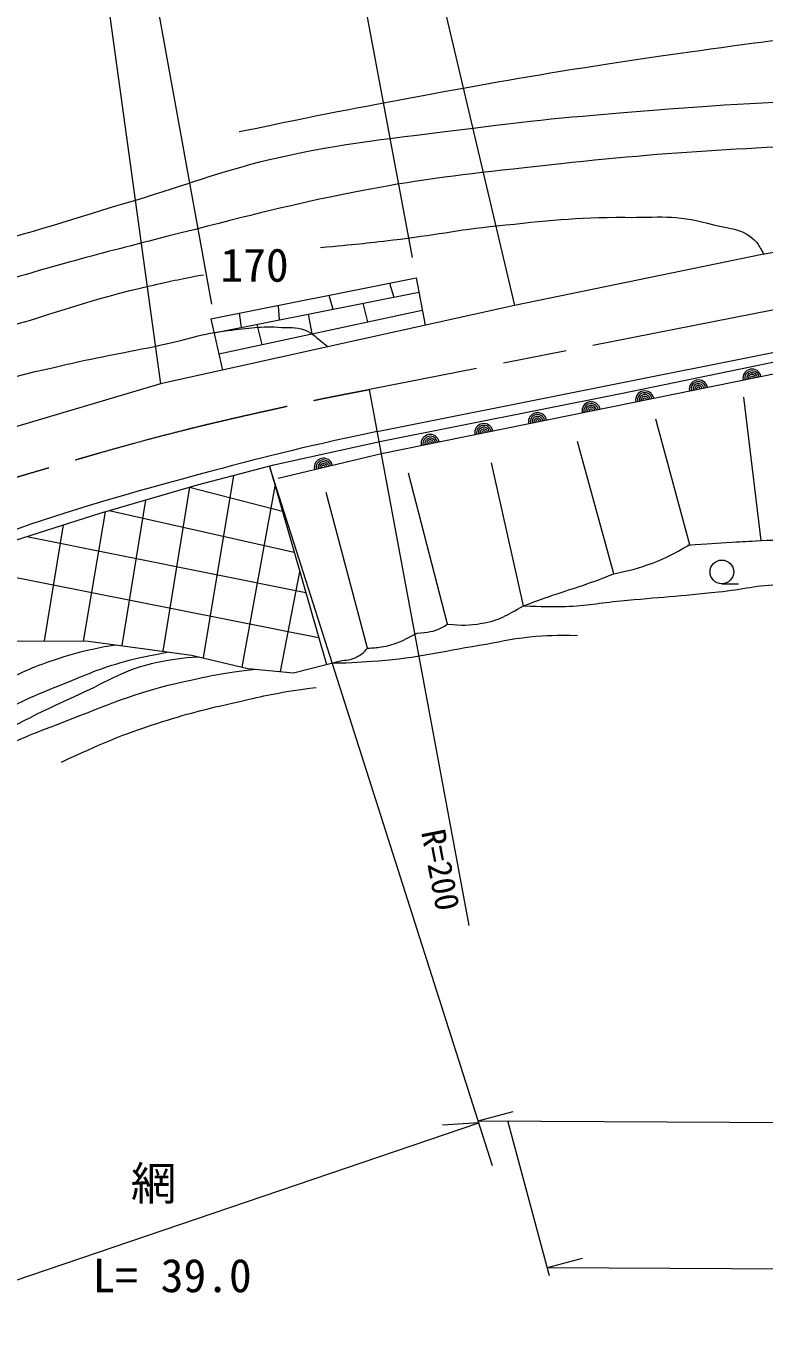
# Model space of a CAD drawing. Units: millimetres, scale not verified. Extents: x 40000 to 680000, y 20000 to 380000.
# Drawn here: x 171984 to 212448, y 240090 to 311120 of the extents above; entities that cross this region are included whole.
import ezdxf
from ezdxf.enums import TextEntityAlignment as Align

# ---------------------------------------------------------------- set-up
doc = ezdxf.new("R2010")
doc.units = ezdxf.units.MM
doc.header["$LTSCALE"] = 1000
doc.linetypes.add('CHAIN', pattern=[18.5, 12, -1.5, 3.5, -1.5])
for name, color, linetype, lineweight in [('M-BGD', 7, 'Continuous', 13), ('M-BMK', 7, 'CHAIN', 13), ('M-STR-HTXT', 7, 'Continuous', 13)]:
    doc.layers.add(name, color=color, linetype=linetype, lineweight=lineweight)
doc.styles.add('ＭＳ ゴシック', font='')
doc.styles.get('ＭＳ ゴシック').set_extended_font_data('MS Gothic')

msp = doc.modelspace()

# ---------------------------------------------------------------- linework, layer by layer
at = {"layer": 'M-BGD'}
for p, q in [((194112, 315563), (198768, 295807)), ((176452, 312579), (179360, 291502)), ((191910, 297024), (192143, 296262)), ((182296, 294296), (193527, 296538)), ((188598, 296359), (188804, 295595)), ((182551, 293156), (193714, 295537)), ((185803, 295798), (185873, 295010)), ((190449, 295924), (190708, 294896)), ((182126, 295060), (182752, 292254)), ((183672, 295370), (183776, 294592)), ((187448, 295325), (187661, 294246)), ((184645, 294765), (184922, 293662)), ((191238, 288892), (215313, 293711)), ((212285, 282921), (211345, 290773)), ((208370, 282692), (206512, 289562)), ((204205, 281093), (202212, 288347)), ((185342, 287001), (188457, 276127)), ((199267, 279348), (197515, 287179)), ((183359, 286479), (181706, 276490)), ((195091, 278335), (192959, 286618)), ((180960, 285837), (179484, 276859)), ((180960, 285837), (186053, 284520)), ((183830, 275986), (185656, 285906)), ((190714, 277027), (188441, 285553)), ((178540, 285140), (177245, 277163)), ((176321, 284500), (175120, 277413)), ((176549, 284566), (186692, 282289)), ((174019, 283777), (172982, 277418)), ((172037, 283147), (187329, 280063)), ((167635, 281648), (188031, 277614)), ((185938, 275737), (187005, 281196))]:
    msp.add_line(p, q, dxfattribs=at)
at = {"layer": 'M-BGD', "color": 1}
msp.add_line((210134, 280552), (211041, 280552), dxfattribs=at)
at = {"layer": 'M-BGD'}
for points in [[(218861, 299698), (212339, 298586), (198768, 295807), (179360, 291502), (167951, 288131)], [(182126, 295060), (193381, 297319), (193867, 294720)], [(147894, 274296), (153906, 276453), (158421, 278159), (169268, 282267), (176054, 284423), (181397, 285963), (185579, 287064), (191392, 288344), (204593, 290975), (215328, 293188)], [(185816, 286338), (191472, 287689), (215484, 292566)], [(153245, 276216), (155516, 275969), (160054, 275969), (165330, 276810), (166992, 277132), (170523, 277423), (175415, 277413), (181059, 276644), (184144, 275912), (186657, 275666), (189295, 276342)]]:
    msp.add_lwpolyline(points, dxfattribs=at)
at = {"layer": 'M-BGD', "color": 1}
msp.add_circle((210134, 281200), 648, dxfattribs=at)
at = {"layer": 'M-BGD'}
for centre, radius, start, end in [((211788, 291816), 500, 11.481, 191.481), ((211788, 291816), 400, 11.481, 191.481), ((211788, 291816), 300, 11.481, 191.481), ((211788, 291816), 200, 11.481, 191.481), ((208848, 291219), 500, 11.481, 191.481), ((208848, 291219), 400, 11.481, 191.481), ((208848, 291219), 300, 11.481, 191.481), ((208848, 291219), 200, 11.481, 191.481), ((208848, 291219), 100, 11.481, 191.481), ((211788, 291816), 100, 11.481, 191.481), ((202968, 290024), 500, 11.481, 191.481), ((205908, 290621), 500, 11.481, 191.481), ((205908, 290621), 400, 11.481, 191.481), ((205908, 290621), 300, 11.481, 191.481), ((205908, 290621), 200, 11.481, 191.481), ((205908, 290621), 100, 11.481, 191.481), ((200028, 289427), 500, 11.481, 191.481), ((200028, 289427), 400, 11.481, 191.481), ((202968, 290024), 400, 11.481, 191.481), ((202968, 290024), 300, 11.481, 191.481), ((202968, 290024), 200, 11.481, 191.481), ((202968, 290024), 100, 11.481, 191.481), ((197088, 288830), 500, 11.481, 191.481), ((197088, 288830), 400, 11.481, 191.481), ((197088, 288830), 300, 11.481, 191.481), ((200028, 289427), 300, 11.481, 191.481), ((200028, 289427), 200, 11.481, 191.481), ((200028, 289427), 100, 11.481, 191.481), ((194148, 288233), 500, 11.481, 191.481), ((194148, 288233), 400, 11.481, 191.481), ((194148, 288233), 300, 11.481, 191.481), ((194148, 288233), 200, 11.481, 191.481), ((197088, 288830), 200, 11.481, 191.481), ((197088, 288830), 100, 11.481, 191.481), ((194148, 288233), 100, 11.481, 191.481), ((188291, 286933), 500, 13.37402, 193.37402), ((188291, 286933), 400, 13.37402, 193.37402), ((188291, 286933), 300, 13.37402, 193.37402), ((188291, 286933), 200, 13.37402, 193.37402), ((188291, 286933), 100, 13.37402, 193.37402)]:
    msp.add_arc(centre, radius, start, end, dxfattribs=at)
for points, knots in [([(183671, 305326), (188529, 306336), (189814, 306582), (193766, 307312), (199891, 308444), (203339, 308999), (209508, 309859), (212830, 310322), (214698, 310568), (218045, 310788), (221721, 311031), (223806, 310911), (227475, 310581), (229212, 310424), (230168, 310168), (231868, 309781), (234360, 309214), (235662, 308550), (238053, 307647), (238782, 307372), (239169, 307162), (239874, 306828), (242508, 305582), (243827, 304564), (246488, 303375), (248385, 302527), (249444, 302033), (251403, 301339), (254367, 300290), (256097, 299916), (259117, 299040), (263111, 297882), (265346, 297226), (269362, 296142), (271483, 295569), (272671, 295248), (274805, 294726), (277297, 294116), (278681, 293707), (281205, 293252), (285607, 292458), (288125, 292336), (292538, 291611), (294288, 291324), (295273, 291177), (296997, 290766), (298629, 290378), (299581, 290278), (301159, 289707), (301423, 289612), (301570, 289549), (301809, 289403), (302035, 289264), (302116, 289195), (302349, 288991)], [0, 0, 0, 0, 1, 1, 1, 2, 2, 2, 3, 3, 3, 4, 4, 4, 5, 5, 5, 6, 6, 6, 7, 7, 7, 8, 8, 8, 9, 9, 9, 10, 10, 10, 11, 11, 11, 12, 12, 12, 13, 13, 13, 14, 14, 14, 15, 15, 15, 16, 16, 16, 17, 17, 17, 18, 18, 18, 18]), ([(269368, 292931), (268991, 293258), (268840, 293348), (268481, 293585), (267461, 294259), (266731, 294348), (265583, 294769), (262648, 295845), (260954, 296316), (257932, 297117), (255220, 297836), (253627, 297958), (250943, 298774), (248422, 299541), (246997, 299972), (244588, 301038), (242885, 301792), (242014, 302390), (240315, 303151), (239850, 303359), (239578, 303448), (239110, 303649), (237600, 304297), (236828, 304847), (235268, 305363), (231381, 306648), (229074, 307218), (224983, 307380), (222395, 307483), (220942, 307291), (218355, 307170), (213673, 306951), (211046, 306869), (206375, 306484), (202456, 306162), (200256, 306002), (196358, 305487), (192035, 304917), (189572, 304770), (185328, 303774), (182414, 303089), (180860, 302414), (177990, 301562), (174418, 300500), (172441, 299813), (168830, 298890), (165167, 297953), (163124, 297278), (159366, 296857), (157139, 296607), (156315, 296532), (153641, 296483)], [0, 0, 0, 0, 1, 1, 1, 2, 2, 2, 3, 3, 3, 4, 4, 4, 5, 5, 5, 6, 6, 6, 7, 7, 7, 8, 8, 8, 9, 9, 9, 10, 10, 10, 11, 11, 11, 12, 12, 12, 13, 13, 13, 14, 14, 14, 15, 15, 15, 16, 16, 16, 17, 17, 17, 17]), ([(237837, 299953), (237305, 300586), (237123, 300792), (236593, 301255), (236002, 301771), (235631, 302023), (234945, 302404), (233625, 303138), (232786, 303376), (231327, 303768), (228812, 304445), (227315, 304495), (224713, 304618), (222179, 304738), (220754, 304784), (218219, 304687), (210821, 304406), (206668, 304187), (199312, 303346), (195886, 302954), (193957, 302769), (190570, 302120), (186909, 301419), (184885, 300889), (181272, 299971), (177060, 298900), (174691, 298326), (170533, 297063), (168608, 296478), (167556, 296070), (165651, 295422), (163919, 294832), (162989, 294376), (161227, 293881), (160139, 293576), (159510, 293475), (158395, 293286), (156999, 293048), (156205, 292967), (154791, 292893), (153700, 292835), (153069, 292699), (151993, 292893), (151233, 293029), (150751, 293064), (150110, 293495), (149598, 293840), (149394, 294075), (148995, 294617)], [0, 0, 0, 0, 1, 1, 1, 2, 2, 2, 3, 3, 3, 4, 4, 4, 5, 5, 5, 6, 6, 6, 7, 7, 7, 8, 8, 8, 9, 9, 9, 10, 10, 10, 11, 11, 11, 12, 12, 12, 13, 13, 13, 14, 14, 14, 15, 15, 15, 16, 16, 16, 16]), ([(188123, 298972), (190055, 299156), (190560, 299211), (192119, 299392), (194343, 299651), (195571, 299937), (197798, 300164), (200537, 300442), (202078, 300651), (204831, 300631), (206598, 300618), (207643, 300788), (209341, 300304), (210433, 299993), (211294, 300100), (212052, 299255)], [0, 0, 0, 0, 1, 1, 1, 2, 2, 2, 3, 3, 3, 4, 4, 4, 5, 5, 5, 5]), ([(147191, 294224), (147975, 292681), (148198, 292051), (149227, 290953), (149766, 290377), (149990, 289894), (150719, 289592), (151439, 289294), (151941, 289508), (152713, 289613), (153759, 289755), (154287, 290098), (155303, 290388), (156812, 290820), (157659, 291055), (159173, 291469), (163586, 292674), (166080, 293271), (170488, 294494), (173732, 295394), (175486, 296139), (178771, 296875), (179919, 297132), (180309, 297230), (181721, 297488)], [0, 0, 0, 0, 1, 1, 1, 2, 2, 2, 3, 3, 3, 4, 4, 4, 5, 5, 5, 6, 6, 6, 7, 7, 7, 8, 8, 8, 8]), ([(159557, 288781), (162678, 289643), (163482, 289860), (166006, 290521), (169186, 291353), (170964, 291834), (174169, 292561), (176205, 293023), (177361, 293207), (179404, 293636), (180836, 293937), (181611, 294265), (183065, 294431), (184209, 294562), (184860, 294679), (186009, 294602), (186568, 294565), (186931, 294646), (187427, 294384), (187761, 294207), (187912, 294046), (188206, 293808), (188334, 293704), (188378, 293669), (188531, 293536)], [0, 0, 0, 0, 1, 1, 1, 2, 2, 2, 3, 3, 3, 4, 4, 4, 5, 5, 5, 6, 6, 6, 7, 7, 7, 8, 8, 8, 8]), ([(191238, 288892), (186540, 287903), (185215, 287526), (181389, 286514), (172154, 284072), (169095, 282685), (158238, 278628)], [0, 0, 0, 0, 1, 1, 1, 2, 2, 2, 2]), ([(208255, 282671), (209449, 282749), (209749, 282769), (210706, 282827), (211323, 282864), (211516, 282876), (212285, 282921)], [0, 0, 0, 0, 1, 1, 1, 2, 2, 2, 2]), ([(212285, 282921), (213996, 282973), (214445, 282987), (215829, 283030), (215829, 283030), (215829, 283030), (215829, 283030), (215829, 283030), (215829, 283030), (215829, 283030)], [0, 0, 0, 0, 1, 1, 1, 2, 2, 2, 3, 3, 3, 3]), ([(204205, 281093), (205196, 281307), (205520, 281380), (206324, 281685), (207157, 282000), (207456, 282173), (208370, 282692)], [0, 0, 0, 0, 1, 1, 1, 2, 2, 2, 2]), ([(199267, 279348), (200154, 279671), (200384, 279756), (201105, 280002), (201742, 280220), (202106, 280317), (202741, 280542), (203316, 280747), (203504, 280819), (204205, 281093)], [0, 0, 0, 0, 1, 1, 1, 2, 2, 2, 3, 3, 3, 3]), ([(199267, 279348), (200347, 279292), (200667, 279286), (201565, 279312), (202751, 279347), (203406, 279501), (204587, 279614), (206680, 279814), (207856, 279882), (209946, 280102), (211303, 280244), (212051, 280491), (213415, 280517), (214092, 280530), (214340, 280536), (215149, 280486)], [0, 0, 0, 0, 1, 1, 1, 2, 2, 2, 3, 3, 3, 4, 4, 4, 5, 5, 5, 5]), ([(195091, 278335), (195912, 278259), (196251, 278256), (196976, 278382), (197933, 278547), (198322, 278811), (199267, 279348)], [0, 0, 0, 0, 1, 1, 1, 2, 2, 2, 2]), ([(188779, 276209), (189973, 276226), (190321, 276256), (191308, 276330), (193485, 276492), (194677, 276834), (196833, 277181), (197909, 277355), (198500, 277535), (199585, 277638), (200611, 277736), (200988, 277735), (202223, 277722)], [0, 0, 0, 0, 1, 1, 1, 2, 2, 2, 3, 3, 3, 4, 4, 4, 4]), ([(190714, 277027), (191050, 277025), (191172, 277047), (191462, 277089), (192274, 277205), (192577, 277424), (193425, 277837)], [0, 0, 0, 0, 1, 1, 1, 2, 2, 2, 2]), ([(193425, 277837), (194038, 277915), (194300, 277894), (194780, 278148), (194905, 278215), (194962, 278239), (195091, 278335)], [0, 0, 0, 0, 1, 1, 1, 2, 2, 2, 2]), ([(153916, 263978), (155038, 265169), (155362, 265513), (156360, 266422), (157375, 267345), (157987, 267813), (159068, 268658), (159992, 269382), (160501, 269805), (161495, 270431), (162882, 271305), (163725, 271686), (165178, 272446), (167272, 273541), (168457, 274134), (170599, 275132), (171622, 275609), (172181, 275922), (173249, 276286), (174092, 276574), (174568, 276730), (175437, 276928), (176003, 277057), (176202, 277098), (176896, 277211)], [0, 0, 0, 0, 1, 1, 1, 2, 2, 2, 3, 3, 3, 4, 4, 4, 5, 5, 5, 6, 6, 6, 7, 7, 7, 8, 8, 8, 8]), ([(189295, 276342), (189686, 276387), (189874, 276393), (190184, 276575), (190419, 276712), (190516, 276803), (190714, 277027)], [0, 0, 0, 0, 1, 1, 1, 2, 2, 2, 2]), ([(161723, 266727), (162384, 267343), (162579, 267515), (163156, 267987), (163903, 268597), (164332, 268934), (165152, 269441), (166591, 270329), (167448, 270742), (168946, 271525), (171241, 272724), (172517, 273419), (174877, 274483), (176534, 275230), (177402, 275883), (179183, 276245), (180067, 276425), (180432, 276495), (181474, 276546)], [0, 0, 0, 0, 1, 1, 1, 2, 2, 2, 3, 3, 3, 4, 4, 4, 5, 5, 5, 6, 6, 6, 6]), ([(169730, 273130), (171761, 274101), (172324, 274386), (174040, 275067), (175332, 275580), (176041, 275925), (177384, 276286), (178329, 276539), (178679, 276616), (179833, 276811)], [0, 0, 0, 0, 1, 1, 1, 2, 2, 2, 3, 3, 3, 3]), ([(165636, 268544), (167075, 269576), (167546, 269865), (168833, 270609), (170957, 271838), (172278, 272291), (174566, 273180), (176900, 274086), (178208, 274649), (180652, 275194), (182172, 275533), (182739, 275643), (184582, 275869)], [0, 0, 0, 0, 1, 1, 1, 2, 2, 2, 3, 3, 3, 4, 4, 4, 4]), ([(173930, 270780), (176203, 271816), (176881, 272141), (178853, 272795), (180561, 273362), (181543, 273611), (183298, 274010), (184650, 274318), (185406, 274508), (186777, 274717), (187210, 274783), (187355, 274808), (187888, 274872)], [0, 0, 0, 0, 1, 1, 1, 2, 2, 2, 3, 3, 3, 4, 4, 4, 4])]:
    msp.add_open_spline(points, degree=3, knots=knots, dxfattribs=at)
msp.add_open_spline([(212052, 299255), (212244, 298929), (212244, 298929), (212436, 298602)], degree=3, dxfattribs=at)
at = {"layer": 'M-BMK'}
msp.add_line((214840, 295921), (190822, 291200), dxfattribs=at)
msp.add_open_spline([(157140, 281469), (158995, 282177), (159480, 282354), (160987, 282902), (163339, 283755), (164670, 284195), (167042, 284989), (168930, 285621), (169996, 285953), (171905, 286519), (176878, 287992), (179675, 288803), (184737, 289933), (187106, 290462), (187896, 290644), (190822, 291200)], degree=3, knots=[0, 0, 0, 0, 1, 1, 1, 2, 2, 2, 3, 3, 3, 4, 4, 4, 5, 5, 5, 5], dxfattribs=at)
at = {"layer": 'M-STR-HTXT'}
for p, q in [((189009, 320563), (193150, 298424)), ((178135, 318072), (182154, 295879)), ((196277, 261827), (190822, 291200)), ((197555, 248651), (185342, 287001)), ((196767, 251125), (198702, 251632)), ((164659, 240090), (196805, 251005)), ((196805, 251005), (194811, 250874)), ((196767, 251125), (295692, 250575)), ((200692, 242630), (198396, 251116)), ((200568, 243085), (202503, 243592)), ((200568, 243085), (280890, 242642))]:
    msp.add_line(p, q, dxfattribs=at)

# ---------------------------------------------------------------- texts
at = {"layer": 'M-BGD', "style": 'ＭＳ ゴシック'}
msp.add_text('170', height=1833, dxfattribs=at).set_placement((182647, 296552), align=Align.BOTTOM_LEFT)
at = {"layer": 'M-STR-HTXT', "style": 'ＭＳ ゴシック'}
msp.add_text('R=200', height=1320, rotation=280.939, dxfattribs=at).set_placement((193258, 266877), align=Align.BOTTOM_LEFT)
for s, p in [('網', (177736, 246225)), ('L= 39.0', (175633, 241178))]:
    msp.add_text(s, height=1833, dxfattribs=at).set_placement(p, align=Align.BOTTOM_LEFT)

doc.saveas('drawing.dxf')
